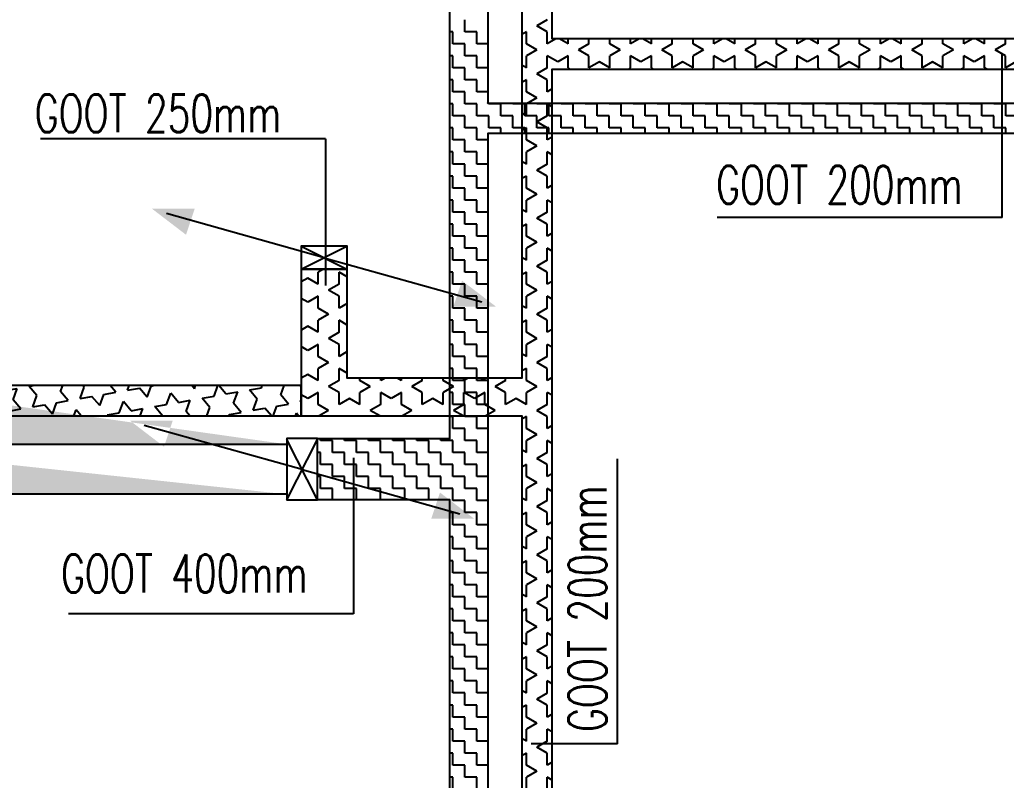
# Model space of a CAD drawing. Header units: millimetres. Extents: x -3262 to 113774, y 0 to 217478.
# Drawn here: x 95977 to 102490, y 192327 to 197348 of the extents above; entities that cross this region are included whole.
import ezdxf

# ---------------------------------------------------------------- set-up
doc = ezdxf.new("R2010")
doc.units = ezdxf.units.MM
doc.header["$LTSCALE"] = 100
doc.layers.add('ByLayer', color=2, linetype='Continuous')
doc.layers.add('EL6131--_ENERGIEBEDR (1996)', color=2, linetype='Continuous')
doc.styles.add('ROMANS', font='ROMANS', dxfattribs={"width": 0.7})

# ---------------------------------------------------------------- blocks, each defined once
blk = doc.blocks.new('PIJL-UIT')
at = {"layer": 'ByLayer', "color": 2}
blk.add_line((0, 0), (2.92, 10.41), dxfattribs=at)
blk.add_solid([(3.228, 11.35), (1.515, 9.111), (3.239, 8.536)], dxfattribs=at)
blk = doc.blocks.new('NV-1')
at = {"layer": 'ByLayer'}
for p, q in [((0, 4), (7.91, 0)), ((0, 0), (7.91, 4))]:
    blk.add_line(p, q, dxfattribs=at)
blk.add_lwpolyline([(0, 0), (8, 0), (8, 4), (0, 4)], close=True, dxfattribs=at)
blk = doc.blocks.new('*X65')
at = {"color": 0}
for p, q in [((32623.1, 29130.6), (32702.5, 29130.6)), ((32623.1, 29051.2), (32623.1, 29130.6)), ((32702.5, 29130.6), (32702.5, 29151.8)), ((32781.9, 29130.6), (32861.2, 29130.6)), ((32781.9, 29051.2), (32781.9, 29130.6)), ((32861.2, 29130.6), (32861.2, 29151.8)), ((32940.6, 29130.6), (32952.9, 29130.6)), ((32940.6, 29051.2), (32940.6, 29130.6)), ((32548.4, 29051.2), (32623.1, 29051.2)), ((32702.5, 29051.2), (32781.9, 29051.2)), ((32702.5, 28971.9), (32702.5, 29051.2)), ((32861.2, 29051.2), (32940.6, 29051.2)), ((32861.2, 28971.9), (32861.2, 29051.2)), ((32623.1, 28971.9), (32702.5, 28971.9)), ((32623.1, 28892.5), (32623.1, 28971.9)), ((32781.9, 28971.9), (32861.2, 28971.9)), ((32781.9, 28892.5), (32781.9, 28971.9)), ((32940.6, 28971.9), (32952.9, 28971.9)), ((32940.6, 28892.5), (32940.6, 28971.9)), ((32548.4, 28892.5), (32623.1, 28892.5)), ((32702.5, 28892.5), (32781.9, 28892.5)), ((32702.5, 28813.1), (32702.5, 28892.5)), ((32861.2, 28892.5), (32940.6, 28892.5)), ((32861.2, 28813.1), (32861.2, 28892.5)), ((32623.1, 28813.1), (32702.5, 28813.1)), ((32623.1, 28733.8), (32623.1, 28813.1)), ((32781.9, 28813.1), (32861.2, 28813.1)), ((32781.9, 28733.8), (32781.9, 28813.1)), ((32940.6, 28813.1), (32952.9, 28813.1)), ((32940.6, 28733.8), (32940.6, 28813.1)), ((32548.4, 28733.8), (32623.1, 28733.8)), ((32702.5, 28733.8), (32781.9, 28733.8)), ((32702.5, 28654.4), (32702.5, 28733.8)), ((32861.2, 28733.8), (32940.6, 28733.8)), ((32861.2, 28654.4), (32861.2, 28733.8)), ((32623.1, 28654.4), (32702.5, 28654.4)), ((32623.1, 28575), (32623.1, 28654.4)), ((32781.9, 28654.4), (32861.2, 28654.4)), ((32781.9, 28575), (32781.9, 28654.4)), ((32940.6, 28654.4), (32952.9, 28654.4)), ((32940.6, 28575), (32940.6, 28654.4)), ((32548.4, 28575), (32623.1, 28575)), ((32702.5, 28575), (32781.9, 28575)), ((32702.5, 28495.6), (32702.5, 28575)), ((32861.2, 28575), (32940.6, 28575)), ((32861.2, 28495.6), (32861.2, 28575)), ((32623.1, 28495.6), (32702.5, 28495.6)), ((32623.1, 28416.2), (32623.1, 28495.6)), ((32781.9, 28495.6), (32861.2, 28495.6)), ((32781.9, 28416.2), (32781.9, 28495.6)), ((32940.6, 28495.6), (32952.9, 28495.6)), ((32940.6, 28416.2), (32940.6, 28495.6)), ((32548.4, 28416.2), (32623.1, 28416.2)), ((32702.5, 28416.2), (32781.9, 28416.2)), ((32702.5, 28336.9), (32702.5, 28416.2)), ((32861.2, 28416.2), (32940.6, 28416.2)), ((32861.2, 28336.9), (32861.2, 28416.2)), ((32623.1, 28336.9), (32702.5, 28336.9)), ((32623.1, 28257.5), (32623.1, 28336.9)), ((32781.9, 28336.9), (32861.2, 28336.9)), ((32781.9, 28257.5), (32781.9, 28336.9)), ((32940.6, 28336.9), (32952.9, 28336.9)), ((32940.6, 28257.5), (32940.6, 28336.9)), ((30718.1, 28257.5), (30718.1, 28276.5)), ((30876.9, 28257.5), (30876.9, 28276.5)), ((31035.6, 28257.5), (31035.6, 28276.5)), ((31194.4, 28257.5), (31194.4, 28276.5)), ((31353.1, 28257.5), (31353.1, 28276.5)), ((31511.9, 28257.5), (31511.9, 28276.5)), ((31670.6, 28257.5), (31670.6, 28276.5)), ((31829.4, 28257.5), (31829.4, 28276.5)), ((31988.1, 28257.5), (31988.1, 28276.5)), ((32146.9, 28257.5), (32146.9, 28276.5)), ((32305.6, 28257.5), (32305.6, 28276.5)), ((32464.4, 28257.5), (32464.4, 28276.5)), ((33099.4, 28257.5), (33099.4, 28276.5)), ((33258.1, 28257.5), (33258.1, 28276.5)), ((33416.9, 28257.5), (33416.9, 28276.5)), ((33575.6, 28257.5), (33575.6, 28276.5)), ((33734.4, 28257.5), (33734.4, 28276.5)), ((33893.1, 28257.5), (33893.1, 28276.5)), ((34051.9, 28257.5), (34051.9, 28276.5)), ((34210.6, 28257.5), (34210.6, 28276.5)), ((34369.4, 28257.5), (34369.4, 28276.5)), ((34528.1, 28257.5), (34528.1, 28276.5)), ((34686.9, 28257.5), (34686.9, 28276.5)), ((34845.6, 28257.5), (34845.6, 28276.5)), ((35004.4, 28257.5), (35004.4, 28276.5)), ((35163.1, 28257.5), (35163.1, 28276.5)), ((35321.9, 28257.5), (35321.9, 28276.5)), ((35480.6, 28257.5), (35480.6, 28276.5)), ((35639.4, 28257.5), (35639.4, 28276.5)), ((30638.8, 28257.5), (30718.1, 28257.5)), ((30797.5, 28257.5), (30876.9, 28257.5)), ((30797.5, 28178.1), (30797.5, 28257.5)), ((30956.2, 28257.5), (31035.6, 28257.5)), ((30956.2, 28178.1), (30956.2, 28257.5)), ((31115, 28257.5), (31194.4, 28257.5)), ((31115, 28178.1), (31115, 28257.5)), ((31273.8, 28257.5), (31353.1, 28257.5)), ((31273.8, 28178.1), (31273.8, 28257.5)), ((31432.5, 28257.5), (31511.9, 28257.5)), ((31432.5, 28178.1), (31432.5, 28257.5)), ((31591.2, 28257.5), (31670.6, 28257.5)), ((31591.2, 28178.1), (31591.2, 28257.5)), ((31750, 28257.5), (31829.4, 28257.5)), ((31750, 28178.1), (31750, 28257.5)), ((31908.8, 28257.5), (31988.1, 28257.5)), ((31908.8, 28178.1), (31908.8, 28257.5)), ((32067.5, 28257.5), (32146.9, 28257.5)), ((32067.5, 28178.1), (32067.5, 28257.5)), ((32226.2, 28257.5), (32305.6, 28257.5)), ((32226.2, 28178.1), (32226.2, 28257.5)), ((32385, 28257.5), (32464.4, 28257.5)), ((32385, 28178.1), (32385, 28257.5)), ((32543.8, 28257.5), (32623.1, 28257.5)), ((32543.8, 28178.1), (32543.8, 28257.5)), ((32702.5, 28257.5), (32781.9, 28257.5)), ((32702.5, 28178.1), (32702.5, 28257.5)), ((32861.2, 28257.5), (32940.6, 28257.5)), ((32861.2, 28178.1), (32861.2, 28257.5)), ((33020, 28257.5), (33099.4, 28257.5)), ((33020, 28178.1), (33020, 28257.5)), ((33178.8, 28257.5), (33258.1, 28257.5)), ((33178.8, 28178.1), (33178.8, 28257.5)), ((33337.5, 28257.5), (33416.9, 28257.5)), ((33337.5, 28178.1), (33337.5, 28257.5)), ((33496.2, 28257.5), (33575.6, 28257.5)), ((33496.2, 28178.1), (33496.2, 28257.5)), ((33655, 28257.5), (33734.4, 28257.5)), ((33655, 28178.1), (33655, 28257.5)), ((33813.8, 28257.5), (33893.1, 28257.5)), ((33813.8, 28178.1), (33813.8, 28257.5)), ((33972.5, 28257.5), (34051.9, 28257.5)), ((33972.5, 28178.1), (33972.5, 28257.5)), ((34131.2, 28257.5), (34210.6, 28257.5)), ((34131.2, 28178.1), (34131.2, 28257.5)), ((34290, 28257.5), (34369.4, 28257.5)), ((34290, 28178.1), (34290, 28257.5)), ((34448.8, 28257.5), (34528.1, 28257.5)), ((34448.8, 28178.1), (34448.8, 28257.5)), ((34607.5, 28257.5), (34686.9, 28257.5)), ((34607.5, 28178.1), (34607.5, 28257.5)), ((34766.2, 28257.5), (34845.6, 28257.5)), ((34766.2, 28178.1), (34766.2, 28257.5)), ((34925, 28257.5), (35004.4, 28257.5)), ((34925, 28178.1), (34925, 28257.5)), ((35083.8, 28257.5), (35163.1, 28257.5)), ((35083.8, 28178.1), (35083.8, 28257.5)), ((35242.5, 28257.5), (35321.9, 28257.5)), ((35242.5, 28178.1), (35242.5, 28257.5)), ((35401.2, 28257.5), (35480.6, 28257.5)), ((35401.2, 28178.1), (35401.2, 28257.5)), ((35560, 28257.5), (35639.4, 28257.5)), ((35560, 28178.1), (35560, 28257.5)), ((30718.1, 28178.1), (30797.5, 28178.1)), ((30718.1, 28098.8), (30718.1, 28178.1)), ((30876.9, 28178.1), (30956.2, 28178.1)), ((30876.9, 28098.8), (30876.9, 28178.1)), ((31035.6, 28178.1), (31115, 28178.1)), ((31035.6, 28098.8), (31035.6, 28178.1)), ((31194.4, 28178.1), (31273.8, 28178.1)), ((31194.4, 28098.8), (31194.4, 28178.1)), ((31353.1, 28178.1), (31432.5, 28178.1)), ((31353.1, 28098.8), (31353.1, 28178.1)), ((31511.9, 28178.1), (31591.2, 28178.1)), ((31511.9, 28098.8), (31511.9, 28178.1)), ((31670.6, 28178.1), (31750, 28178.1)), ((31670.6, 28098.8), (31670.6, 28178.1)), ((31829.4, 28178.1), (31908.8, 28178.1)), ((31829.4, 28098.8), (31829.4, 28178.1)), ((31988.1, 28178.1), (32067.5, 28178.1)), ((31988.1, 28098.8), (31988.1, 28178.1)), ((32146.9, 28178.1), (32226.2, 28178.1)), ((32146.9, 28098.8), (32146.9, 28178.1)), ((32305.6, 28178.1), (32385, 28178.1)), ((32305.6, 28098.8), (32305.6, 28178.1)), ((32464.4, 28178.1), (32543.8, 28178.1)), ((32464.4, 28098.8), (32464.4, 28178.1)), ((32623.1, 28178.1), (32702.5, 28178.1)), ((32623.1, 28098.8), (32623.1, 28178.1)), ((32781.9, 28178.1), (32861.2, 28178.1)), ((32781.9, 28098.8), (32781.9, 28178.1)), ((32940.6, 28178.1), (33020, 28178.1)), ((32940.6, 28098.8), (32940.6, 28178.1)), ((33099.4, 28178.1), (33178.8, 28178.1)), ((33099.4, 28098.8), (33099.4, 28178.1)), ((33258.1, 28178.1), (33337.5, 28178.1)), ((33258.1, 28098.8), (33258.1, 28178.1)), ((33416.9, 28178.1), (33496.2, 28178.1)), ((33416.9, 28098.8), (33416.9, 28178.1)), ((33575.6, 28178.1), (33655, 28178.1)), ((33575.6, 28098.8), (33575.6, 28178.1)), ((33734.4, 28178.1), (33813.8, 28178.1)), ((33734.4, 28098.8), (33734.4, 28178.1)), ((33893.1, 28178.1), (33972.5, 28178.1)), ((33893.1, 28098.8), (33893.1, 28178.1)), ((34051.9, 28178.1), (34131.2, 28178.1)), ((34051.9, 28098.8), (34051.9, 28178.1)), ((34210.6, 28178.1), (34290, 28178.1)), ((34210.6, 28098.8), (34210.6, 28178.1)), ((34369.4, 28178.1), (34448.8, 28178.1)), ((34369.4, 28098.8), (34369.4, 28178.1)), ((34528.1, 28178.1), (34607.5, 28178.1)), ((34528.1, 28098.8), (34528.1, 28178.1)), ((34686.9, 28178.1), (34766.2, 28178.1)), ((34686.9, 28098.8), (34686.9, 28178.1)), ((34845.6, 28178.1), (34925, 28178.1)), ((34845.6, 28098.8), (34845.6, 28178.1)), ((35004.4, 28178.1), (35083.8, 28178.1)), ((35004.4, 28098.8), (35004.4, 28178.1)), ((35163.1, 28178.1), (35242.5, 28178.1)), ((35163.1, 28098.8), (35163.1, 28178.1)), ((35321.9, 28178.1), (35401.2, 28178.1)), ((35321.9, 28098.8), (35321.9, 28178.1)), ((35480.6, 28178.1), (35560, 28178.1)), ((35480.6, 28098.8), (35480.6, 28178.1)), ((35639.4, 28178.1), (35718.8, 28178.1)), ((35639.4, 28098.8), (35639.4, 28178.1)), ((30638.8, 28098.8), (30718.1, 28098.8)), ((30797.5, 28098.8), (30876.9, 28098.8)), ((30797.5, 28026.5), (30797.5, 28098.8)), ((30956.2, 28098.8), (31035.6, 28098.8)), ((30956.2, 28026.5), (30956.2, 28098.8)), ((31115, 28098.8), (31194.4, 28098.8)), ((31115, 28026.5), (31115, 28098.8)), ((31273.8, 28098.8), (31353.1, 28098.8)), ((31273.8, 28026.5), (31273.8, 28098.8)), ((31432.5, 28098.8), (31511.9, 28098.8)), ((31432.5, 28026.5), (31432.5, 28098.8)), ((31591.2, 28098.8), (31670.6, 28098.8)), ((31591.2, 28026.5), (31591.2, 28098.8)), ((31750, 28098.8), (31829.4, 28098.8)), ((31750, 28026.5), (31750, 28098.8)), ((31908.8, 28098.8), (31988.1, 28098.8)), ((31908.8, 28026.5), (31908.8, 28098.8)), ((32067.5, 28098.8), (32146.9, 28098.8)), ((32067.5, 28026.5), (32067.5, 28098.8)), ((32226.2, 28098.8), (32305.6, 28098.8)), ((32226.2, 28026.5), (32226.2, 28098.8)), ((32385, 28098.8), (32464.4, 28098.8)), ((32385, 28026.5), (32385, 28098.8)), ((32543.8, 28098.8), (32623.1, 28098.8)), ((32543.8, 28026.5), (32543.8, 28098.8)), ((32702.5, 28098.8), (32781.9, 28098.8)), ((32702.5, 28026.5), (32702.5, 28098.8)), ((32861.2, 28098.8), (32940.6, 28098.8)), ((32861.2, 28026.5), (32861.2, 28098.8)), ((33020, 28098.8), (33099.4, 28098.8)), ((33020, 28026.5), (33020, 28098.8)), ((33178.8, 28098.8), (33258.1, 28098.8)), ((33178.8, 28026.5), (33178.8, 28098.8)), ((33337.5, 28098.8), (33416.9, 28098.8)), ((33337.5, 28026.5), (33337.5, 28098.8)), ((33496.2, 28098.8), (33575.6, 28098.8)), ((33496.2, 28026.5), (33496.2, 28098.8)), ((33655, 28098.8), (33734.4, 28098.8)), ((33655, 28026.5), (33655, 28098.8)), ((33813.8, 28098.8), (33893.1, 28098.8)), ((33813.8, 28026.5), (33813.8, 28098.8)), ((33972.5, 28098.8), (34051.9, 28098.8)), ((33972.5, 28026.5), (33972.5, 28098.8)), ((34131.2, 28098.8), (34210.6, 28098.8)), ((34131.2, 28026.5), (34131.2, 28098.8)), ((34290, 28098.8), (34369.4, 28098.8)), ((34290, 28026.5), (34290, 28098.8)), ((34448.8, 28098.8), (34528.1, 28098.8)), ((34448.8, 28026.5), (34448.8, 28098.8)), ((34607.5, 28098.8), (34686.9, 28098.8)), ((34607.5, 28026.5), (34607.5, 28098.8)), ((34766.2, 28098.8), (34845.6, 28098.8)), ((34766.2, 28026.5), (34766.2, 28098.8)), ((34925, 28098.8), (35004.4, 28098.8)), ((34925, 28026.5), (34925, 28098.8)), ((35083.8, 28098.8), (35163.1, 28098.8)), ((35083.8, 28019.4), (35083.8, 28098.8)), ((35242.5, 28098.8), (35321.9, 28098.8)), ((35242.5, 28026.5), (35242.5, 28098.8)), ((35401.2, 28098.8), (35480.6, 28098.8)), ((35401.2, 28026.5), (35401.2, 28098.8)), ((35560, 28098.8), (35639.4, 28098.8)), ((35560, 28026.5), (35560, 28098.8)), ((35004.4, 28019.4), (35083.8, 28019.4)), ((35004.4, 27940), (35004.4, 28019.4)), ((35163.1, 28019.4), (35167.3, 28019.4)), ((35163.1, 27940), (35163.1, 28019.4)), ((34967.3, 27940), (35004.4, 27940)), ((35083.8, 27940), (35163.1, 27940)), ((35083.8, 27860.6), (35083.8, 27940)), ((35004.4, 27860.6), (35083.8, 27860.6)), ((35004.4, 27781.2), (35004.4, 27860.6)), ((35163.1, 27860.6), (35167.3, 27860.6)), ((35163.1, 27781.2), (35163.1, 27860.6)), ((34967.3, 27781.2), (35004.4, 27781.2)), ((35083.8, 27781.2), (35163.1, 27781.2)), ((35083.8, 27701.9), (35083.8, 27781.2)), ((35004.4, 27701.9), (35083.8, 27701.9)), ((35004.4, 27622.5), (35004.4, 27701.9)), ((35163.1, 27701.9), (35167.3, 27701.9)), ((35163.1, 27622.5), (35163.1, 27701.9)), ((34967.3, 27622.5), (35004.4, 27622.5)), ((35083.8, 27622.5), (35163.1, 27622.5)), ((35083.8, 27543.1), (35083.8, 27622.5)), ((35004.4, 27543.1), (35083.8, 27543.1)), ((35004.4, 27463.8), (35004.4, 27543.1)), ((35163.1, 27543.1), (35167.3, 27543.1)), ((35163.1, 27463.8), (35163.1, 27543.1)), ((34967.3, 27463.8), (35004.4, 27463.8)), ((35083.8, 27463.8), (35163.1, 27463.8)), ((35083.8, 27384.4), (35083.8, 27463.8)), ((35004.4, 27384.4), (35083.8, 27384.4)), ((35004.4, 27305), (35004.4, 27384.4)), ((35163.1, 27384.4), (35167.3, 27384.4)), ((35163.1, 27305), (35163.1, 27384.4)), ((34967.3, 27305), (35004.4, 27305)), ((35083.8, 27305), (35163.1, 27305)), ((35083.8, 27225.6), (35083.8, 27305)), ((35004.4, 27225.6), (35083.8, 27225.6)), ((35004.4, 27146.2), (35004.4, 27225.6)), ((35163.1, 27225.6), (35167.3, 27225.6)), ((35163.1, 27146.2), (35163.1, 27225.6)), ((34967.3, 27146.2), (35004.4, 27146.2)), ((35083.8, 27146.2), (35163.1, 27146.2)), ((35083.8, 27066.9), (35083.8, 27146.2)), ((35004.4, 27066.9), (35083.8, 27066.9)), ((35004.4, 26987.5), (35004.4, 27066.9)), ((35163.1, 27066.9), (35167.3, 27066.9)), ((35163.1, 26987.5), (35163.1, 27066.9)), ((34967.3, 26987.5), (35004.4, 26987.5)), ((35083.8, 26987.5), (35163.1, 26987.5)), ((35083.8, 26908.1), (35083.8, 26987.5)), ((35004.4, 26908.1), (35083.8, 26908.1)), ((35004.4, 26828.8), (35004.4, 26908.1)), ((35163.1, 26908.1), (35167.3, 26908.1)), ((35163.1, 26828.8), (35163.1, 26908.1)), ((34967.3, 26828.8), (35004.4, 26828.8)), ((35083.8, 26828.8), (35163.1, 26828.8)), ((35083.8, 26749.4), (35083.8, 26828.8)), ((35004.4, 26749.4), (35083.8, 26749.4)), ((35004.4, 26670), (35004.4, 26749.4)), ((35163.1, 26749.4), (35167.3, 26749.4)), ((35163.1, 26670), (35163.1, 26749.4)), ((34967.3, 26670), (35004.4, 26670)), ((35083.8, 26670), (35163.1, 26670)), ((35083.8, 26590.6), (35083.8, 26670)), ((35004.4, 26590.6), (35083.8, 26590.6)), ((35004.4, 26511.2), (35004.4, 26590.6)), ((35163.1, 26590.6), (35167.3, 26590.6)), ((35163.1, 26511.2), (35163.1, 26590.6)), ((34967.3, 26511.2), (35004.4, 26511.2)), ((35083.8, 26511.2), (35163.1, 26511.2)), ((35083.8, 26431.9), (35083.8, 26511.2)), ((35004.4, 26431.9), (35083.8, 26431.9)), ((35004.4, 26352.5), (35004.4, 26431.9)), ((35163.1, 26431.9), (35167.3, 26431.9)), ((35163.1, 26352.5), (35163.1, 26431.9)), ((34967.3, 26352.5), (35004.4, 26352.5)), ((35083.8, 26352.5), (35163.1, 26352.5)), ((35083.8, 26273.1), (35083.8, 26352.5)), ((35004.4, 26273.1), (35083.8, 26273.1)), ((35004.4, 26193.8), (35004.4, 26273.1)), ((35163.1, 26273.1), (35167.3, 26273.1)), ((35163.1, 26193.8), (35163.1, 26273.1)), ((34967.3, 26193.8), (35004.4, 26193.8)), ((35083.8, 26193.8), (35163.1, 26193.8)), ((35083.8, 26114.4), (35083.8, 26193.8)), ((35004.4, 26114.4), (35083.8, 26114.4)), ((35004.4, 26035), (35004.4, 26114.4)), ((35163.1, 26114.4), (35167.3, 26114.4)), ((35163.1, 26035), (35163.1, 26114.4)), ((34967.3, 26035), (35004.4, 26035)), ((35083.8, 26035), (35163.1, 26035)), ((35083.8, 25955.6), (35083.8, 26035)), ((35004.4, 25955.6), (35083.8, 25955.6)), ((35004.4, 25876.2), (35004.4, 25955.6)), ((35163.1, 25955.6), (35167.3, 25955.6)), ((35163.1, 25876.2), (35163.1, 25955.6)), ((34967.3, 25876.2), (35004.4, 25876.2)), ((35083.8, 25876.2), (35163.1, 25876.2)), ((35083.8, 25796.9), (35083.8, 25876.2)), ((35004.4, 25796.9), (35083.8, 25796.9)), ((35004.4, 25717.5), (35004.4, 25796.9)), ((35163.1, 25796.9), (35167.3, 25796.9)), ((35163.1, 25717.5), (35163.1, 25796.9)), ((34967.3, 25717.5), (35004.4, 25717.5)), ((35083.8, 25717.5), (35163.1, 25717.5)), ((35083.8, 25638.1), (35083.8, 25717.5)), ((35004.4, 25638.1), (35083.8, 25638.1)), ((35004.4, 25558.8), (35004.4, 25638.1)), ((35163.1, 25638.1), (35167.3, 25638.1)), ((35163.1, 25558.8), (35163.1, 25638.1)), ((34967.3, 25558.8), (35004.4, 25558.8)), ((35083.8, 25558.8), (35163.1, 25558.8)), ((35083.8, 25479.4), (35083.8, 25558.8)), ((35004.4, 25479.4), (35083.8, 25479.4)), ((35004.4, 25400), (35004.4, 25479.4)), ((35163.1, 25479.4), (35167.3, 25479.4)), ((35163.1, 25400), (35163.1, 25479.4)), ((34967.3, 25400), (35004.4, 25400)), ((35083.8, 25400), (35163.1, 25400)), ((35083.8, 25320.6), (35083.8, 25400)), ((35004.4, 25320.6), (35083.8, 25320.6)), ((35004.4, 25241.2), (35004.4, 25320.6)), ((35163.1, 25320.6), (35167.3, 25320.6)), ((35163.1, 25241.2), (35163.1, 25320.6)), ((34967.3, 25241.2), (35004.4, 25241.2)), ((35083.8, 25241.2), (35163.1, 25241.2)), ((35083.8, 25161.9), (35083.8, 25241.2)), ((35004.4, 25161.9), (35083.8, 25161.9)), ((35004.4, 25082.5), (35004.4, 25161.9)), ((35163.1, 25161.9), (35167.3, 25161.9)), ((35163.1, 25082.5), (35163.1, 25161.9)), ((34967.3, 25082.5), (35004.4, 25082.5)), ((35083.8, 25082.5), (35163.1, 25082.5)), ((35083.8, 25003.1), (35083.8, 25082.5)), ((35004.4, 25003.1), (35083.8, 25003.1)), ((35004.4, 24923.8), (35004.4, 25003.1)), ((35163.1, 25003.1), (35167.3, 25003.1)), ((35163.1, 24923.8), (35163.1, 25003.1)), ((34967.3, 24923.8), (35004.4, 24923.8)), ((35083.8, 24923.8), (35163.1, 24923.8)), ((35083.8, 24844.4), (35083.8, 24923.8)), ((35004.4, 24844.4), (35083.8, 24844.4)), ((35004.4, 24765), (35004.4, 24844.4)), ((35163.1, 24844.4), (35167.3, 24844.4)), ((35163.1, 24765), (35163.1, 24844.4)), ((34967.3, 24765), (35004.4, 24765)), ((35083.8, 24765), (35163.1, 24765)), ((35083.8, 24685.6), (35083.8, 24765)), ((35004.4, 24685.6), (35083.8, 24685.6)), ((35004.4, 24606.2), (35004.4, 24685.6)), ((35163.1, 24685.6), (35167.3, 24685.6)), ((35163.1, 24606.2), (35163.1, 24685.6)), ((34967.3, 24606.2), (35004.4, 24606.2)), ((35083.8, 24606.2), (35163.1, 24606.2)), ((35083.8, 24526.9), (35083.8, 24606.2))]:
    blk.add_line(p, q, dxfattribs=at)
blk = doc.blocks.new('*X66')
at = {"color": 0}
for p, q in [((33218.4, 29214.8), (33243.1, 29257.5)), ((33377.2, 29214.8), (33352.5, 29257.5)), ((33535.9, 29214.8), (33560.6, 29257.5)), ((33694.7, 29214.8), (33670, 29257.5)), ((33853.4, 29214.8), (33878.1, 29257.5)), ((34012.2, 29214.8), (33987.5, 29257.5)), ((33258.1, 29146.1), (33218.4, 29214.8)), ((33337.5, 29146.1), (33377.2, 29214.8)), ((33575.6, 29146.1), (33535.9, 29214.8)), ((33655, 29146.1), (33694.7, 29214.8)), ((33893.1, 29146.1), (33853.4, 29214.8)), ((33972.5, 29146.1), (34012.2, 29214.8)), ((33139.1, 29077.3), (33102.9, 29139.9)), ((33139.1, 29077.3), (33178.7, 29146.1)), ((33178.8, 29146.1), (33258.1, 29146.1)), ((33337.5, 29146.1), (33416.9, 29146.1)), ((33456.6, 29077.3), (33416.9, 29146.1)), ((33456.6, 29077.3), (33496.2, 29146.1)), ((33496.2, 29146.1), (33575.6, 29146.1)), ((33655, 29146.1), (33734.4, 29146.1)), ((33774.1, 29077.3), (33734.4, 29146.1)), ((33774.1, 29077.3), (33813.7, 29146.1)), ((33813.8, 29146.1), (33893.1, 29146.1)), ((33972.5, 29146.1), (34051.9, 29146.1)), ((34071.6, 29111.8), (34051.9, 29146.1)), ((33258.1, 29008.6), (33297.8, 29077.3)), ((33337.5, 29008.6), (33297.8, 29077.3)), ((33575.6, 29008.6), (33615.3, 29077.3)), ((33655, 29008.6), (33615.3, 29077.3)), ((33893.1, 29008.6), (33932.8, 29077.3)), ((33972.5, 29008.6), (33932.8, 29077.3)), ((33218.4, 28939.9), (33178.7, 29008.6)), ((33178.8, 29008.6), (33258.1, 29008.6)), ((33337.5, 29008.6), (33416.9, 29008.6)), ((33385.4, 28954.1), (33416.9, 29008.6)), ((33496.2, 29008.6), (33575.6, 29008.6)), ((33527.7, 28954.1), (33496.2, 29008.6)), ((33655, 29008.6), (33734.4, 29008.6)), ((33702.9, 28954.1), (33734.4, 29008.6)), ((33845.2, 28954.1), (33813.7, 29008.6)), ((33813.8, 29008.6), (33893.1, 29008.6)), ((33972.5, 29008.6), (34051.9, 29008.6)), ((34020.4, 28954.1), (34051.9, 29008.6)), ((33178.7, 28871.1), (33218.4, 28939.9)), ((33178.8, 28871.1), (33258.1, 28871.1)), ((33297.8, 28802.4), (33258.1, 28871.1)), ((33297.8, 28802.4), (33337.5, 28871.1)), ((33337.5, 28871.1), (33352.9, 28871.1)), ((33102.9, 28739.8), (33139.1, 28802.4)), ((33178.7, 28733.6), (33139.1, 28802.4)), ((33178.8, 28733.6), (33258.1, 28733.6)), ((33218.4, 28664.9), (33258.1, 28733.6)), ((33337.5, 28733.6), (33352.9, 28733.6)), ((33352.9, 28706.9), (33337.5, 28733.6)), ((33258.1, 28596.2), (33218.4, 28664.9)), ((33139.1, 28527.4), (33178.7, 28596.2)), ((33178.8, 28596.2), (33258.1, 28596.2)), ((33337.5, 28596.2), (33352.9, 28622.8)), ((33337.5, 28596.2), (33352.9, 28596.2)), ((33139.1, 28527.4), (33102.9, 28590)), ((33258.1, 28458.7), (33297.8, 28527.4)), ((33337.5, 28458.7), (33297.8, 28527.4)), ((33218.4, 28389.9), (33178.7, 28458.7)), ((33178.8, 28458.7), (33258.1, 28458.7)), ((33337.5, 28458.7), (33352.9, 28458.7)), ((33178.7, 28321.2), (33218.4, 28389.9)), ((33178.8, 28321.2), (33258.1, 28321.2)), ((33297.8, 28252.4), (33258.1, 28321.2)), ((33297.8, 28252.5), (33337.5, 28321.2)), ((33337.5, 28321.2), (33352.9, 28321.2)), ((33102.9, 28189.8), (33139.1, 28252.5)), ((33178.7, 28183.7), (33139.1, 28252.4)), ((33178.8, 28183.7), (33258.1, 28183.7)), ((33218.4, 28115), (33258.1, 28183.7)), ((33337.5, 28183.7), (33352.9, 28183.7)), ((33352.9, 28157), (33337.5, 28183.7)), ((33258.1, 28046.2), (33218.4, 28115)), ((33337.5, 28046.2), (33352.9, 28072.9)), ((33139.1, 27977.5), (33102.9, 28040.1)), ((33139.1, 27977.5), (33178.7, 28046.2)), ((33178.8, 28046.2), (33258.1, 28046.2)), ((33337.5, 28046.2), (33352.9, 28046.2)), ((33258.1, 27908.8), (33297.8, 27977.5)), ((33337.5, 27908.7), (33297.8, 27977.5)), ((33218.4, 27840), (33178.7, 27908.7)), ((33178.8, 27908.7), (33258.1, 27908.7)), ((33337.5, 27908.7), (33352.9, 27908.7)), ((33178.7, 27771.3), (33218.4, 27840)), ((30638.8, 27771.3), (30718.1, 27771.3)), ((30757.8, 27702.5), (30718.1, 27771.3)), ((30757.8, 27702.5), (30797.5, 27771.3)), ((30797.5, 27771.3), (30876.9, 27771.3)), ((30876.9, 27771.3), (30859.8, 27800.9)), ((30956.2, 27771.3), (30973.4, 27800.9)), ((30956.2, 27771.3), (31035.6, 27771.3)), ((31075.3, 27702.5), (31035.6, 27771.3)), ((31075.3, 27702.5), (31115, 27771.3)), ((31115, 27771.3), (31194.4, 27771.3)), ((31194.4, 27771.3), (31177.3, 27800.9)), ((31273.7, 27771.3), (31290.9, 27800.9)), ((31273.8, 27771.3), (31353.1, 27771.3)), ((31392.8, 27702.5), (31353.1, 27771.3)), ((31392.8, 27702.5), (31432.5, 27771.3)), ((31432.5, 27771.3), (31511.9, 27771.3)), ((31511.9, 27771.3), (31494.8, 27800.9)), ((31591.2, 27771.3), (31608.4, 27800.9)), ((31591.2, 27771.3), (31670.6, 27771.3)), ((31710.3, 27702.5), (31670.6, 27771.3)), ((31710.3, 27702.5), (31750, 27771.3)), ((31750, 27771.3), (31829.4, 27771.3)), ((31829.4, 27771.3), (31812.3, 27800.9)), ((31908.7, 27771.3), (31925.9, 27800.9)), ((31908.8, 27771.3), (31988.1, 27771.3)), ((32027.8, 27702.5), (31988.1, 27771.3)), ((32027.8, 27702.5), (32067.5, 27771.3)), ((32067.5, 27771.3), (32146.9, 27771.3)), ((32146.9, 27771.3), (32129.8, 27800.9)), ((32226.2, 27771.3), (32243.4, 27800.9)), ((32226.2, 27771.3), (32305.6, 27771.3)), ((32345.3, 27702.5), (32305.6, 27771.3)), ((32345.3, 27702.5), (32385, 27771.3)), ((32385, 27771.3), (32464.4, 27771.3)), ((32464.4, 27771.3), (32447.3, 27800.9)), ((32543.7, 27771.3), (32560.9, 27800.9)), ((32543.8, 27771.3), (32623.1, 27771.3)), ((32662.8, 27702.5), (32623.1, 27771.3)), ((32662.8, 27702.5), (32702.5, 27771.3)), ((32702.5, 27771.3), (32781.9, 27771.3)), ((32781.9, 27771.3), (32764.8, 27800.9)), ((32861.2, 27771.3), (32878.4, 27800.9)), ((32861.2, 27771.3), (32940.6, 27771.3)), ((32980.3, 27702.5), (32940.6, 27771.3)), ((32980.3, 27702.5), (33020, 27771.3)), ((33020, 27771.3), (33099.4, 27771.3)), ((33099.4, 27771.3), (33082.3, 27800.9)), ((33178.8, 27771.3), (33258.1, 27771.3)), ((33297.8, 27702.5), (33258.1, 27771.3)), ((33297.8, 27702.5), (33337.5, 27771.3)), ((33337.5, 27771.3), (33416.9, 27771.3)), ((33416.9, 27771.3), (33399.8, 27800.9)), ((33496.2, 27771.3), (33513.4, 27800.9)), ((33496.2, 27771.3), (33575.6, 27771.3)), ((33615.3, 27702.5), (33575.6, 27771.3)), ((33615.3, 27702.5), (33655, 27771.3)), ((33655, 27771.3), (33734.4, 27771.3)), ((33734.4, 27771.3), (33717.3, 27800.9)), ((33813.7, 27771.3), (33830.9, 27800.9)), ((33813.8, 27771.3), (33893.1, 27771.3)), ((33932.8, 27702.5), (33893.1, 27771.3)), ((33932.8, 27702.5), (33972.5, 27771.3)), ((33972.5, 27771.3), (34051.9, 27771.3)), ((34051.9, 27771.3), (34034.8, 27800.9)), ((34131.2, 27771.3), (34148.4, 27800.9)), ((34131.2, 27771.3), (34210.6, 27771.3)), ((34250.3, 27702.5), (34210.6, 27771.3)), ((34250.3, 27702.5), (34290, 27771.3)), ((34290, 27771.3), (34369.4, 27771.3)), ((34369.4, 27771.3), (34352.3, 27800.9)), ((34448.7, 27771.3), (34465.9, 27800.9)), ((34448.8, 27771.3), (34528.1, 27771.3)), ((34567.8, 27702.5), (34528.1, 27771.3)), ((34567.8, 27702.5), (34607.5, 27771.3)), ((34607.5, 27771.3), (34686.9, 27771.3)), ((34686.9, 27771.3), (34669.8, 27800.9)), ((34766.2, 27771.3), (34783.4, 27800.9)), ((34766.2, 27771.3), (34845.6, 27771.3)), ((34885.3, 27702.5), (34845.6, 27771.3)), ((34885.3, 27702.5), (34925, 27771.3)), ((34925, 27771.3), (35004.4, 27771.3)), ((35004.4, 27771.3), (34987.3, 27800.9)), ((35083.7, 27771.3), (35100.9, 27800.9)), ((35083.8, 27771.3), (35163.1, 27771.3)), ((35202.8, 27702.5), (35163.1, 27771.3)), ((35202.8, 27702.5), (35242.5, 27771.3)), ((35242.5, 27771.3), (35321.9, 27771.3)), ((35321.9, 27771.3), (35304.8, 27800.9)), ((35401.2, 27771.3), (35418.4, 27800.9)), ((35401.2, 27771.3), (35480.6, 27771.3)), ((35520.3, 27702.5), (35480.6, 27771.3)), ((35520.3, 27702.5), (35560, 27771.3)), ((35560, 27771.3), (35639.4, 27771.3)), ((35639.4, 27771.3), (35622.3, 27800.9)), ((30876.9, 27633.8), (30916.6, 27702.5)), ((30956.2, 27633.8), (30916.6, 27702.5)), ((31194.4, 27633.8), (31234.1, 27702.5)), ((31273.7, 27633.8), (31234.1, 27702.5)), ((31511.9, 27633.8), (31551.6, 27702.5)), ((31591.2, 27633.8), (31551.6, 27702.5)), ((31829.4, 27633.8), (31869.1, 27702.5)), ((31908.7, 27633.8), (31869.1, 27702.5)), ((32146.9, 27633.8), (32186.6, 27702.5)), ((32226.2, 27633.8), (32186.6, 27702.5)), ((32464.4, 27633.8), (32504.1, 27702.5)), ((32543.7, 27633.8), (32504.1, 27702.5)), ((32781.9, 27633.8), (32821.6, 27702.5)), ((32861.2, 27633.8), (32821.6, 27702.5)), ((33099.4, 27633.8), (33139.1, 27702.5)), ((33178.7, 27633.8), (33139.1, 27702.5)), ((33416.9, 27633.8), (33456.6, 27702.5)), ((33496.2, 27633.8), (33456.6, 27702.5)), ((33734.4, 27633.8), (33774.1, 27702.5)), ((33813.7, 27633.8), (33774.1, 27702.5)), ((34051.9, 27633.8), (34091.6, 27702.5)), ((34131.2, 27633.8), (34091.6, 27702.5)), ((34369.4, 27633.8), (34409.1, 27702.5)), ((34448.7, 27633.8), (34409.1, 27702.5)), ((34686.9, 27633.8), (34726.6, 27702.5)), ((34766.2, 27633.8), (34726.6, 27702.5)), ((35004.4, 27633.8), (35044.1, 27702.5)), ((35083.7, 27633.8), (35044.1, 27702.5)), ((35321.9, 27633.8), (35361.6, 27702.5)), ((35401.2, 27633.8), (35361.6, 27702.5)), ((35639.4, 27633.8), (35679.1, 27702.5)), ((35718.7, 27633.8), (35679.1, 27702.5)), ((30638.8, 27633.8), (30718.1, 27633.8)), ((30699.1, 27600.9), (30718.1, 27633.8)), ((30797.5, 27633.8), (30876.9, 27633.8)), ((30816.5, 27600.9), (30797.5, 27633.8)), ((30956.2, 27633.8), (31035.6, 27633.8)), ((31016.6, 27600.9), (31035.6, 27633.8)), ((31115, 27633.8), (31194.4, 27633.8)), ((31134, 27600.9), (31115, 27633.8)), ((31273.8, 27633.8), (31353.1, 27633.8)), ((31334.1, 27600.9), (31353.1, 27633.8)), ((31432.5, 27633.8), (31511.9, 27633.8)), ((31451.5, 27600.9), (31432.5, 27633.8)), ((31591.2, 27633.8), (31670.6, 27633.8)), ((31651.6, 27600.9), (31670.6, 27633.8)), ((31750, 27633.8), (31829.4, 27633.8)), ((31769, 27600.9), (31750, 27633.8)), ((31908.8, 27633.8), (31988.1, 27633.8)), ((31969.1, 27600.9), (31988.1, 27633.8)), ((32067.5, 27633.8), (32146.9, 27633.8)), ((32086.5, 27600.9), (32067.5, 27633.8)), ((32226.2, 27633.8), (32305.6, 27633.8)), ((32286.6, 27600.9), (32305.6, 27633.8)), ((32385, 27633.8), (32464.4, 27633.8)), ((32404, 27600.9), (32385, 27633.8)), ((32543.8, 27633.8), (32623.1, 27633.8)), ((32604.1, 27600.9), (32623.1, 27633.8)), ((32702.5, 27633.8), (32781.9, 27633.8)), ((32721.5, 27600.9), (32702.5, 27633.8)), ((32861.2, 27633.8), (32940.6, 27633.8)), ((32921.6, 27600.9), (32940.6, 27633.8)), ((33020, 27633.8), (33099.4, 27633.8)), ((33039, 27600.9), (33020, 27633.8)), ((33178.8, 27633.8), (33258.1, 27633.8)), ((33239.1, 27600.9), (33258.1, 27633.8)), ((33337.5, 27633.8), (33416.9, 27633.8)), ((33356.5, 27600.9), (33337.5, 27633.8)), ((33496.2, 27633.8), (33575.6, 27633.8)), ((33556.6, 27600.9), (33575.6, 27633.8)), ((33655, 27633.8), (33734.4, 27633.8)), ((33674, 27600.9), (33655, 27633.8)), ((33813.8, 27633.8), (33893.1, 27633.8)), ((33874.1, 27600.9), (33893.1, 27633.8)), ((33972.5, 27633.8), (34051.9, 27633.8)), ((33991.5, 27600.9), (33972.5, 27633.8)), ((34131.2, 27633.8), (34210.6, 27633.8)), ((34191.6, 27600.9), (34210.6, 27633.8)), ((34290, 27633.8), (34369.4, 27633.8)), ((34309, 27600.9), (34290, 27633.8)), ((34448.8, 27633.8), (34528.1, 27633.8)), ((34509.1, 27600.9), (34528.1, 27633.8)), ((34607.5, 27633.8), (34686.9, 27633.8)), ((34626.5, 27600.9), (34607.5, 27633.8)), ((34766.2, 27633.8), (34845.6, 27633.8)), ((34826.6, 27600.9), (34845.6, 27633.8)), ((34925, 27633.8), (35004.4, 27633.8)), ((34944, 27600.9), (34925, 27633.8)), ((35083.8, 27633.8), (35163.1, 27633.8)), ((35144.1, 27600.9), (35163.1, 27633.8)), ((35242.5, 27633.8), (35321.9, 27633.8)), ((35261.5, 27600.9), (35242.5, 27633.8)), ((35401.2, 27633.8), (35480.6, 27633.8)), ((35440.9, 27565), (35480.6, 27633.8)), ((35560, 27633.8), (35639.4, 27633.8)), ((35592.9, 27576.7), (35560, 27633.8)), ((35480.6, 27496.3), (35440.9, 27565)), ((35560, 27496.3), (35592.9, 27553.4)), ((35392.9, 27481.9), (35401.2, 27496.3)), ((35401.2, 27496.3), (35480.6, 27496.3)), ((35560, 27496.3), (35592.9, 27496.3)), ((35480.6, 27358.8), (35520.3, 27427.6)), ((35560, 27358.8), (35520.3, 27427.6)), ((35401.2, 27358.8), (35480.6, 27358.8)), ((35440.9, 27290.1), (35401.2, 27358.8)), ((35560, 27358.8), (35592.9, 27358.8)), ((35401.2, 27221.3), (35440.9, 27290.1)), ((35401.2, 27221.3), (35480.6, 27221.3)), ((35520.3, 27152.6), (35480.6, 27221.3)), ((35520.3, 27152.6), (35560, 27221.3)), ((35560, 27221.3), (35592.9, 27221.3)), ((35401.2, 27083.9), (35392.9, 27098.2)), ((35401.2, 27083.9), (35480.6, 27083.9)), ((35440.9, 27015.1), (35480.6, 27083.9)), ((35560, 27083.9), (35592.9, 27083.9)), ((35592.9, 27026.8), (35560, 27083.9)), ((35480.6, 26946.4), (35440.9, 27015.1)), ((35560, 26946.4), (35592.9, 27003.4)), ((35392.9, 26932), (35401.2, 26946.4)), ((35401.2, 26946.4), (35480.6, 26946.4)), ((35560, 26946.4), (35592.9, 26946.4)), ((35480.6, 26808.9), (35520.3, 26877.6)), ((35560, 26808.9), (35520.3, 26877.6)), ((35401.2, 26808.9), (35480.6, 26808.9)), ((35440.9, 26740.2), (35401.2, 26808.9)), ((35560, 26808.9), (35592.9, 26808.9)), ((35401.2, 26671.4), (35440.9, 26740.2)), ((35401.2, 26671.4), (35480.6, 26671.4)), ((35520.3, 26602.7), (35480.6, 26671.4)), ((35520.3, 26602.7), (35560, 26671.4)), ((35560, 26671.4), (35592.9, 26671.4)), ((35401.2, 26533.9), (35392.9, 26548.3)), ((35401.2, 26533.9), (35480.6, 26533.9)), ((35440.9, 26465.2), (35480.6, 26533.9)), ((35560, 26533.9), (35592.9, 26533.9)), ((35592.9, 26476.9), (35560, 26533.9)), ((35480.6, 26396.4), (35440.9, 26465.2)), ((35560, 26396.5), (35592.9, 26453.5)), ((35392.9, 26382.1), (35401.2, 26396.5)), ((35401.2, 26396.4), (35480.6, 26396.4)), ((35560, 26396.4), (35592.9, 26396.4)), ((35480.6, 26259), (35520.3, 26327.7)), ((35560, 26259), (35520.3, 26327.7)), ((35401.2, 26259), (35480.6, 26259)), ((35440.9, 26190.2), (35401.2, 26259)), ((35560, 26259), (35592.9, 26259)), ((35401.2, 26121.5), (35440.9, 26190.2)), ((35401.2, 26121.5), (35480.6, 26121.5)), ((35520.3, 26052.7), (35480.6, 26121.5)), ((35520.3, 26052.8), (35560, 26121.5)), ((35560, 26121.5), (35592.9, 26121.5)), ((35401.2, 25984), (35392.9, 25998.4)), ((35401.2, 25984), (35480.6, 25984)), ((35440.9, 25915.3), (35480.6, 25984)), ((35560, 25984), (35592.9, 25984)), ((35592.9, 25926.9), (35560, 25984)), ((35480.6, 25846.5), (35440.9, 25915.3)), ((35560, 25846.5), (35592.9, 25903.6)), ((35392.9, 25832.1), (35401.2, 25846.5)), ((35401.2, 25846.5), (35480.6, 25846.5)), ((35560, 25846.5), (35592.9, 25846.5)), ((35480.6, 25709), (35520.3, 25777.8)), ((35560, 25709), (35520.3, 25777.8)), ((35401.2, 25709), (35480.6, 25709)), ((35440.9, 25640.3), (35401.2, 25709)), ((35560, 25709), (35592.9, 25709)), ((35401.2, 25571.6), (35440.9, 25640.3)), ((35401.2, 25571.6), (35480.6, 25571.6)), ((35520.3, 25502.8), (35480.6, 25571.6)), ((35520.3, 25502.8), (35560, 25571.6)), ((35560, 25571.6), (35592.9, 25571.6)), ((35401.2, 25434.1), (35392.9, 25448.5)), ((35401.2, 25434.1), (35480.6, 25434.1)), ((35440.9, 25365.3), (35480.6, 25434.1)), ((35560, 25434.1), (35592.9, 25434.1)), ((35592.9, 25377), (35560, 25434.1)), ((35480.6, 25296.6), (35440.9, 25365.3)), ((35560, 25296.6), (35592.9, 25353.7)), ((35392.9, 25282.2), (35401.2, 25296.6)), ((35401.2, 25296.6), (35480.6, 25296.6)), ((35560, 25296.6), (35592.9, 25296.6)), ((35480.6, 25159.1), (35520.3, 25227.9)), ((35560, 25159.1), (35520.3, 25227.9)), ((35401.2, 25159.1), (35480.6, 25159.1)), ((35440.9, 25090.4), (35401.2, 25159.1)), ((35560, 25159.1), (35592.9, 25159.1)), ((35401.2, 25021.6), (35440.9, 25090.4)), ((35401.2, 25021.6), (35480.6, 25021.6)), ((35520.3, 24952.9), (35480.6, 25021.6)), ((35520.3, 24952.9), (35560, 25021.6)), ((35560, 25021.6), (35592.9, 25021.6)), ((35401.2, 24884.2), (35392.9, 24898.5)), ((35401.2, 24884.2), (35480.6, 24884.2)), ((35440.9, 24815.4), (35480.6, 24884.2)), ((35560, 24884.2), (35592.9, 24884.2)), ((35592.9, 24827.1), (35560, 24884.2)), ((35480.6, 24746.7), (35440.9, 24815.4)), ((35560, 24746.7), (35592.9, 24803.7)), ((35392.9, 24732.3), (35401.2, 24746.7)), ((35401.2, 24746.7), (35480.6, 24746.7)), ((35560, 24746.7), (35592.9, 24746.7)), ((35480.6, 24609.2), (35520.3, 24677.9)), ((35560, 24609.2), (35520.3, 24677.9)), ((35401.2, 24609.2), (35480.6, 24609.2)), ((35440.9, 24540.4), (35401.2, 24609.2)), ((35560, 24609.2), (35592.9, 24609.2))]:
    blk.add_line(p, q, dxfattribs=at)

msp = doc.modelspace()

# ---------------------------------------------------------------- hatches: boundary and pattern name
at = {"layer": 'EL6131--_ENERGIEBEDR (1996)'}
h = msp.add_hatch(dxfattribs=at)
h.set_pattern_fill('ZIGZAG', color=1, scale=25, angle=15)
h.set_pattern_definition([(15, (0, 0), (56.1266, 97.214124), [79.375, -79.375]), (105, (76.67, 20.54), (-97.214124, 56.1266), [79.375, -79.375])])
edge = h.paths.add_edge_path()
edge.add_line((72293.7, 198134.5), (88188.2, 198134.5))
edge.add_line((88265.7, 197804.5), (72623.7, 197804.5))
edge.add_line((89179.7, 196470.2), (88265.7, 197804.5))
edge.add_line((88595.7, 198134.5), (89509.7, 196800.2))
edge.add_line((88188.2, 198134.5), (88595.7, 198134.5))
edge.add_line((89509.7, 196800.2), (94649.5, 196800.2))
edge.add_line((89823.4, 196470.2), (89179.7, 196470.2))
edge.add_line((94319.5, 196470.2), (89823.4, 196470.2))
edge.add_line((94319.5, 194215), (94319.5, 196470.2))
edge.add_line((94649.5, 196800.2), (94649.5, 194545))
edge.add_line((97739.3, 194215), (94319.5, 194215))
edge.add_line((94649.5, 194545), (97739.3, 194545))
h = msp.add_hatch(dxfattribs=at)
h.set_pattern_fill('STARS', color=1, scale=25, angle=10)
edge = h.paths.add_edge_path()
edge.add_line((95356.3, 194932.2), (95356.3, 197187.2))
edge.add_line((95156.3, 196987.2), (95156.3, 194732.2))
edge.add_line((92368.8, 196987.2), (95156.3, 196987.2))
edge.add_line((95356.3, 197187.2), (92368.8, 197187.2))
edge.add_line((95156.3, 194732.2), (97835.9, 194732.2))
edge.add_line((97835.9, 194932.2), (95356.3, 194932.2))

# ---------------------------------------------------------------- linework, layer by layer
at = {"layer": 'EL6131--_ENERGIEBEDR (1996)', "color": 1, "linetype": 'Continuous'}
for p, q in [((102463.7, 196042.1), (102463.7, 197123.9)), ((97995.2, 196562.4), (96113.5, 196562.4)), ((97995.2, 196562.4), (97995.2, 195594.1)), ((102463.7, 196042.1), (100582, 196042.1)), ((98181.3, 194454.6), (98181.3, 193425.8)), ((99923.7, 192567.7), (99923.7, 194449.4)), ((98181.3, 193425.8), (96299.6, 193425.8)), ((99923.7, 192567.7), (99353.5, 192567.7))]:
    msp.add_line(p, q, dxfattribs=at)
at = {"layer": 'EL6131--_ENERGIEBEDR (1996)'}
for p, q in [((99066.9, 196800.2), (99066.9, 196796.7)), ((99066.9, 196796.7), (99066.9, 196800.2)), ((97835.9, 194932.2), (95356.3, 194932.2)), ((97835.9, 194732.2), (97835.9, 194932.2)), ((95156.3, 194732.2), (97835.9, 194732.2)), ((94649.5, 194545), (97739.3, 194545)), ((97739.3, 194545), (97739.3, 194215)), ((97739.3, 194215), (94319.5, 194215))]:
    msp.add_line(p, q, dxfattribs=at)
at = {"layer": 'EL6131--_ENERGIEBEDR (1996)', "color": 2, "linetype": 'Continuous'}
msp.add_lwpolyline([(99292.5, 191643.6), (99292.5, 188826.3), (99292.5, 188179.5), (99492.5, 188179.5), (99492.5, 188826.3), (99492.5, 197022.3), (111910.4, 197022.3), (111910.4, 197222.3), (99492.5, 197222.3), (99492.5, 208589.4), (99066.9, 208589.4), (99066.9, 208469.4), (99292.5, 208469.4), (99292.5, 194982.2), (98139.3, 194982.2), (98139.3, 195701), (97835.9, 195701), (97835.9, 194732.2), (99292.5, 194732.2), (99292.5, 191843.6)], close=True, dxfattribs=at)
at = {"layer": 'EL6131--_ENERGIEBEDR (1996)'}
msp.add_lwpolyline([(99066.9, 191643.6), (99066.9, 188826.3), (99066.9, 188379.5), (99292.5, 188379.5), (99292.5, 188179.5), (98816.9, 188179.5), (98816.9, 191899.4), (98816.9, 194177.7), (97941.6, 194177.7), (97941.6, 194582.2), (98816.9, 194582.2), (98816.9, 208589.4), (99066.9, 208589.4), (99066.9, 208469.4), (99066.9, 199961.6), (99066.9, 199961.6), (99066.9, 199841.6), (99066.9, 199841.6), (99066.9, 196796.7), (111910.4, 196796.7), (111910.4, 196596.7), (99066.9, 196596.7), (99066.9, 191843.6)], close=True, dxfattribs=at)

# ---------------------------------------------------------------- block references
at = {"layer": 'EL6131--_ENERGIEBEDR (1996)', "color": 1, "linetype": 'Continuous', "rotation": 90}
for name in ['*X66', '*X65']:
    msp.add_blockref(name, (127093.4, 161629.3), dxfattribs=at)
at = {"layer": 'EL6131--_ENERGIEBEDR (1996)', "color": 1, "linetype": 'Continuous', "xscale": 100, "yscale": 100, "zscale": 100}
for p, rotation in [((97985.9, 195776.8), 90), ((97985.9, 195776.8), 270), ((97840.4, 194377.7), 90), ((97840.4, 194377.7), 270)]:
    msp.add_blockref('PIJL-UIT', p, dxfattribs=dict(at, rotation=rotation))
at = {"layer": 'EL6131--_ENERGIEBEDR (1996)', "xscale": 37.92667509481668, "yscale": 37.92667509481668, "zscale": 37.92667509481668}
msp.add_blockref('NV-1', (97835.9, 195701), dxfattribs=at)
at = {"layer": 'EL6131--_ENERGIEBEDR (1996)', "xscale": 50.56890012642224, "yscale": 50.56890012642224, "zscale": 50.56890012642224, "rotation": 90}
msp.add_blockref('NV-1', (97941.6, 194177.7), dxfattribs=at)

# ---------------------------------------------------------------- texts
at = {"layer": 'EL6131--_ENERGIEBEDR (1996)', "color": 1, "linetype": 'Continuous', "style": 'ROMANS', "width": 0.7}
for s, p in [('GOOT 250mm', (96075.9, 196604.9)), ('GOOT 200mm', (100574.7, 196133.1)), ('GOOT 400mm', (96249.5, 193566.5))]:
    msp.add_text(s, height=250, dxfattribs=at).set_placement(p)
msp.add_text('GOOT 200mm', height=250, rotation=90, dxfattribs=at).set_placement((99850.2, 192645.8))

doc.saveas('drawing.dxf')
